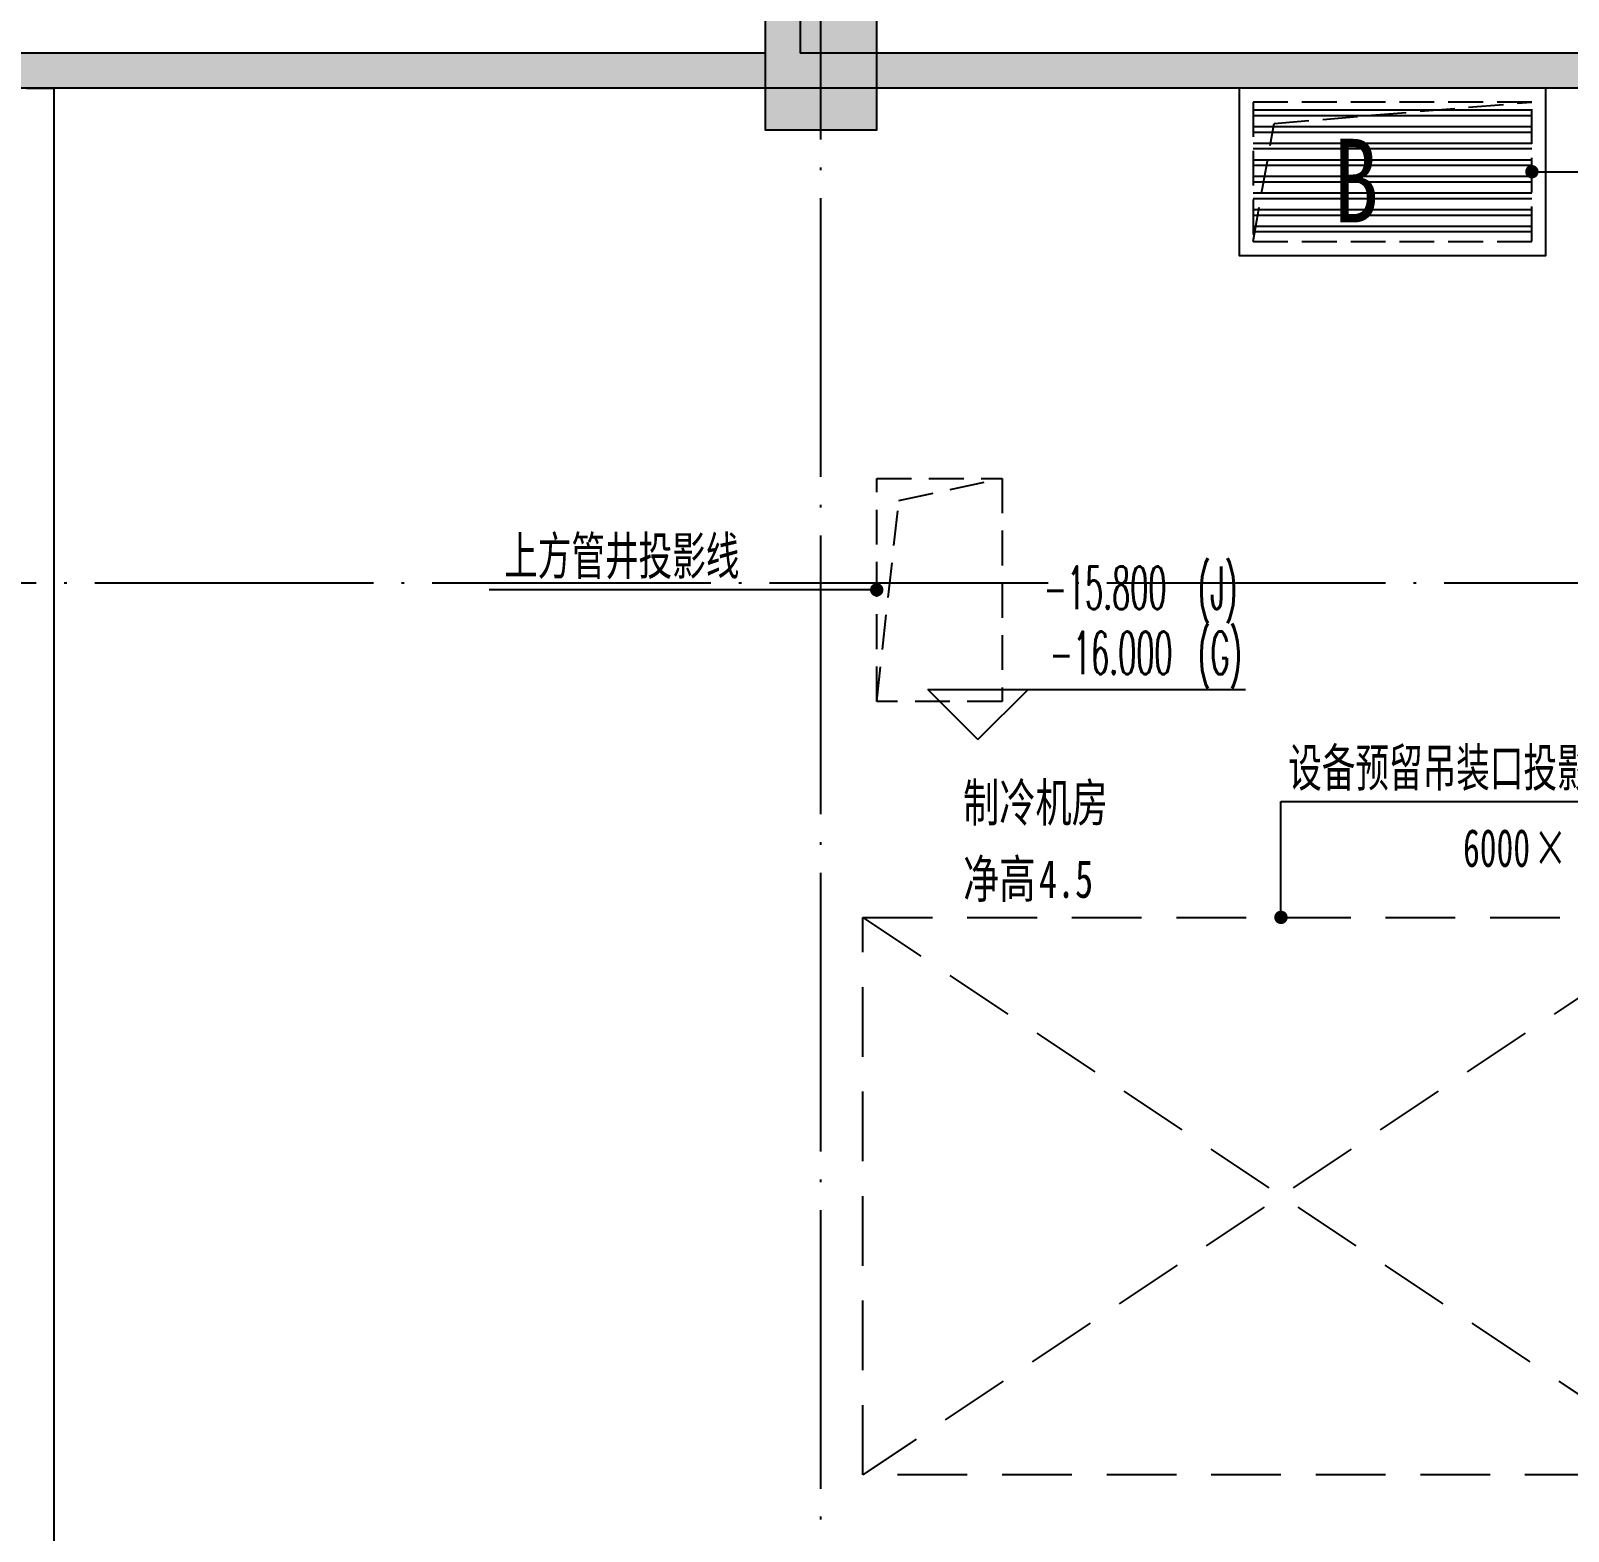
# Model space of a CAD drawing. Header units: millimetres. Extents: x 12325263 to 13848842, y -1463133 to 573208.
# Drawn here: x 12585528 to 12596558, y -1342191 to -1331425 of the extents above; entities that cross this region are included whole.
import ezdxf

# ---------------------------------------------------------------- set-up
doc = ezdxf.new("R2010")
doc.units = ezdxf.units.MM
doc.header["$LTSCALE"] = 1000
for name, pattern in [('ACAD_ISO02W100', [15, 12, -3]), ('DASH', [0.35, 0.25, -0.1]), ('DASHED2', [0.375, 0.25, -0.125]), ('DOTE', [2.42, 2, -0.2, 0.02, -0.2])]:
    doc.linetypes.add(name, pattern=pattern)
for name, color, linetype in [('A-ANNO-ELEV', 3, 'Continuous'), ('A-ANNO-TEXT', 7, 'Continuous'), ('A-AXIS', 16, 'DOTE'), ('A-COLS', 6, 'Continuous'), ('A-WALL', 5, 'Continuous'), ('A-WALL-PATT', 8, 'Continuous'), ('A_WALL(防火墙)', 151, 'Continuous'), ('AXIS', 3, 'Continuous'), ('J-集水井', 40, 'Continuous'), ('PUB_HATCH', 8, 'Continuous'), ('PUB_TEXT', 7, 'Continuous'), ('人防墙', 6, 'Continuous'), ('投影线', 6, 'ACAD_ISO02W100')]:
    doc.layers.add(name, color=color, linetype=linetype)
doc.styles.add('-黑体', font='simhei.ttf')
doc.styles.add('_TCH_DIM', font='SIMPLEX.shx', dxfattribs={"width": 0.7, "bigfont": 'GBCBIG.shx'})
doc.styles.add('TITXV', font='', dxfattribs={"width": 0.7})
doc.styles.add('宋体', font='', dxfattribs={"width": 0.65})
doc.styles.get('TITXV').set_extended_font_data('SimSun')
doc.styles.get('宋体').set_extended_font_data('SimSun')

# ---------------------------------------------------------------- blocks, each defined once
blk = doc.blocks.new('asdgafgf20230228-rf3')
at = {"layer": 'PUB_HATCH'}
for points in [[(48070, 33350), (47820, 33350), (47820, 28750), (47937, 28667), (48070, 28750)], [(47937, 28667), (47820, 28750), (33670, 28750), (33920, 28500), (47920, 28500)], [(58220, 28500), (58470, 28750), (48070, 28750), (47937, 28667), (47920, 28500)]]:
    blk.add_hatch(color=256, dxfattribs=at).paths.add_polyline_path(points)
at = {"layer": '人防墙'}
for p, q in [((47820, 33350), (47820, 28750)), ((48070, 33350), (48070, 28750)), ((47820, 28750), (33670, 28750)), ((58470, 28750), (48070, 28750)), ((47920, 28500), (33920, 28500)), ((58220, 28500), (47920, 28500))]:
    blk.add_line(p, q, dxfattribs=at)
blk = doc.blocks.new('_FZH')
blk.add_lwpolyline([(-0.5, -0.5), (0.5, -0.5), (0.5, 0.5), (-0.5, 0.5)], close=True)
at = {"layer": 'PUB_HATCH'}
blk.add_solid([(-0.5, -0.5), (0.5, -0.5), (-0.5, 0.5), (0.5, 0.5)], dxfattribs=at)
blk = doc.blocks.new('asdgadfg')
at = {"layer": 'A-COLS', "xscale": 800, "yscale": 800, "zscale": 800, "rotation": 270}
blk.add_blockref('_FZH', (-13100, 54150), dxfattribs=at)
blk = doc.blocks.new('A$C799138E4')
at = {"layer": 'J-集水井', "linetype": 'DASH'}
h = blk.add_hatch(dxfattribs=at)
h.set_pattern_fill('ANSI32', color=98, scale=25, angle=495, style=0)
h.set_pattern_definition([(180, (200, -200), (-2e-09, -119.0625), []), (180, (160.32, -160.31), (-2e-09, -119.0625), [])])
h.paths.add_polyline_path([(0, 0), (2000, 0), (2000, 1000), (0, 1000)])
at = {"layer": 'J-集水井', "color": 251, "linetype": 'Continuous'}
blk.add_lwpolyline([(2100, 1100), (-100, 1100), (-100, -100), (2100, -100)], close=True, dxfattribs=at)
at = {"layer": 'J-集水井', "linetype": 'DASH'}
blk.add_lwpolyline([(2000, 1000), (0, 1000), (0, 0), (2000, 0)], close=True, dxfattribs=at)
blk.add_lwpolyline([(0, 0), (151, 847), (2000, 1000)], dxfattribs=at)
at = {"layer": 'J-集水井', "color": 7, "style": '-黑体', "width": 0.8}
blk.add_text('B', height=600, rotation=0, dxfattribs=at).set_placement((575, 136))
blk = doc.blocks.new('qlzw')
at = {"layer": 'A-AXIS'}
for p, q in [((12457766.8, 979489.8), (12457766.8, 1082089.8)), ((12411416.8, 1046489.8), (12486866.8, 1046489.8))]:
    blk.add_line(p, q, dxfattribs=at)

msp = doc.modelspace()

# ---------------------------------------------------------------- hatches: boundary and pattern name
at = {"layer": 'A-WALL-PATT'}
h = msp.add_hatch(dxfattribs=at)
h.set_pattern_fill('ANSI37', color=252, scale=400)
h.set_pattern_definition([(45, (0, 0), (-449.012806, 449.012806), []), (135, (0, 0), (-449.012806, -449.012806), [])])
h.paths.add_polyline_path([(12504241.6, -1283958), (12637591.6, -1283958), (12637591.6, -1405608), (12504241.6, -1405608)])
h.paths.add_polyline_path([(12536667.4, -1284257.5), (12508912.2, -1303721.7), (12510476.6, -1305952.6), (12510476.6, -1360683.5), (12523697, -1360697.5), (12523657.2, -1398386.8), (12613949.5, -1398386.7), (12628138.6, -1317575.9), (12611264, -1314613), (12574996.8, -1314613), (12574997.8, -1307236.8), (12568296.8, -1307236.8), (12568296.8, -1310085.9), (12554779.2, -1310084.1)], flags=16)

# ---------------------------------------------------------------- linework, layer by layer
at = {"layer": 'A-ANNO-ELEV'}
for p, q in [((12592322.4, -1336510.8), (12591962.4, -1336150.8)), ((12591962.4, -1336150.8), (12594242.4, -1336150.8)), ((12592322.4, -1336510.8), (12592682.4, -1336150.8))]:
    msp.add_line(p, q, dxfattribs=at)
at = {"layer": 'A-WALL'}
for p in [(12585496.8, -1331836.9), (12585696.8, -1349286.8)]:
    msp.add_line(p, (12585696.8, -1331836.9), dxfattribs=at)
at = {"layer": 'AXIS'}
for p, q in [((12596296.8, -1332436.8), (12596798.5, -1332436.8)), ((12590687.1, -1335436.8), (12588816.3, -1335436.8)), ((12591596.8, -1335436.8), (12590687.1, -1335436.8)), ((12594496.8, -1337786.8), (12594496.8, -1336956.2)), ((12594496.8, -1336956.2), (12597152.9, -1336956.2))]:
    msp.add_line(p, q, dxfattribs=at)
at = {"layer": 'AXIS', "const_width": 48}
for points in [[(12596272.8, -1332436.8, 1), (12596320.8, -1332436.8, 1)], [(12591620.8, -1335436.8, 1), (12591572.8, -1335436.8, 1)], [(12594496.8, -1337810.8, 1), (12594496.8, -1337762.8, 1)]]:
    msp.add_lwpolyline(points, format="xyb", close=True, dxfattribs=at)
at = {"layer": '投影线', "linetype": 'DASHED2', "ltscale": 2}
for p, q in [((12591496.8, -1337786.8), (12597496.8, -1341786.8)), ((12597496.8, -1337786.8), (12591496.8, -1341786.8))]:
    msp.add_line(p, q, dxfattribs=at)
at = {"layer": '投影线', "linetype": 'DASHED2'}
msp.add_lwpolyline([(12591596.8, -1334636.8), (12592496.8, -1334636.8), (12592496.8, -1336236.8), (12591596.8, -1336236.8)], close=True, dxfattribs=at)
msp.add_lwpolyline([(12591596.8, -1336236.8), (12591756.2, -1334796.2), (12592496.8, -1334636.8)], dxfattribs=at)
at = {"layer": '投影线', "linetype": 'DASHED2', "ltscale": 2}
msp.add_lwpolyline([(12597496.8, -1341786.8), (12591496.8, -1341786.8), (12591496.8, -1337786.8), (12597496.8, -1337786.8)], close=True, dxfattribs=at)

# ---------------------------------------------------------------- block references
for name, p in [('asdgadfg', (12604296.8, -1385886.8)), ('A$C799138E4', (12594296.8, -1332936.8))]:
    msp.add_blockref(name, p)
at = {"layer": 'A_WALL(防火墙)'}
msp.add_blockref('qlzw', (133430, -2381876.5), dxfattribs=at)
at = {"layer": '人防墙'}
msp.add_blockref('asdgafgf20230228-rf3', (12542976.8, -1360336.8), dxfattribs=at)

# ---------------------------------------------------------------- texts
at = {"layer": 'A-ANNO-TEXT'}
for s, height, style, width, p in [('(J)', 306, '_TCH_DIM', 0.494118, (12593900, -1335574.8)), ('-15.800', 306, '_TCH_DIM', 0.494118, (12592793.6, -1335574.8)), ('-16.000', 306, '_TCH_DIM', 0.494118, (12592836.8, -1336042.8)), ('(G)', 306, '_TCH_DIM', 0.494118, (12593900, -1336042.8)), ('制冷机房', 271.9, 'TITXV', 0.7, (12592216.4, -1337099.5, 0)), ('净高', 271.9, 'TITXV', 0.7, (12592216.4, -1337646.9, 0)), ('4.5', 271.9, 'TITXV', 0.7, (12592760.8, -1337646.9, 0))]:
    msp.add_text(s, height=height, dxfattribs=dict(at, style=style, width=width)).set_placement(p)
at = {"layer": 'PUB_TEXT', "style": '宋体', "width": 0.65}
for s, p in [('上方管井投影线', (12588924.3, -1335328.8)), ('设备预留吊装口投影线', (12594548.9, -1336848.2)), ('6000', (12595802.8, -1337424.2)), ('×', (12596308.3, -1337424.2))]:
    msp.add_text(s, height=271.9, dxfattribs=at).set_placement(p)

doc.saveas('drawing.dxf')
